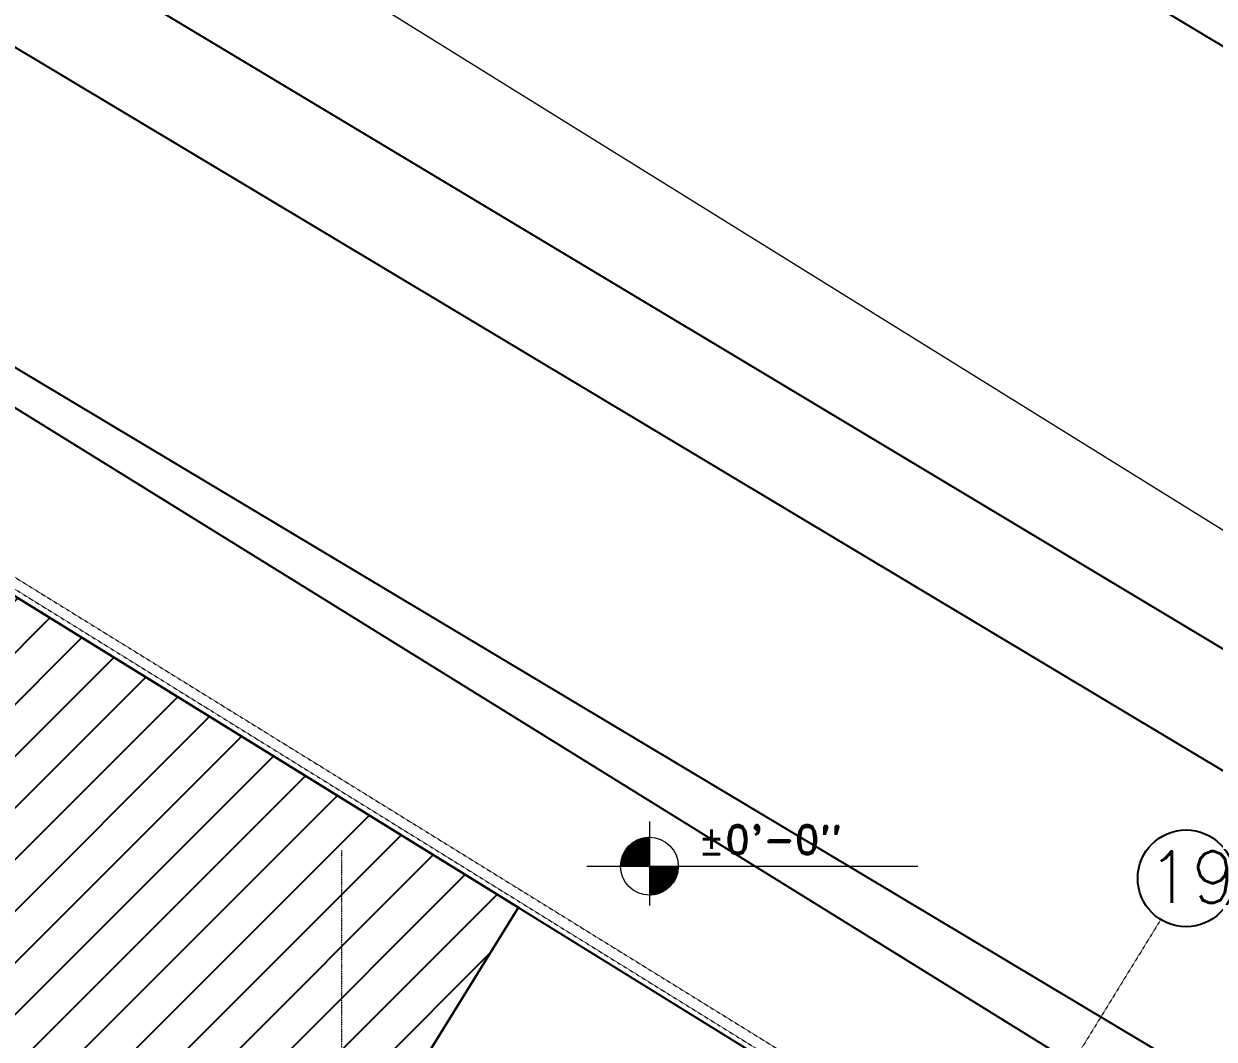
# Model space of a CAD drawing. Header units: inches. Extents: x -110725 to 51121, y 8404 to 44825.
# Drawn here: x -31697 to -31087, y 22386 to 22907 of the extents above; entities that cross this region are included whole.
import ezdxf
from ezdxf.enums import TextEntityAlignment as Align

# ---------------------------------------------------------------- set-up
doc = ezdxf.new("R2010")
doc.units = ezdxf.units.IN
doc.header["$LTSCALE"] = 0.1
doc.header["$MEASUREMENT"] = 0
doc.linetypes.add('CENTER', pattern=[2, 1.25, -0.25, 0.25, -0.25])
doc.layers.get('0').update_dxf_attribs({"color": 1, "lineweight": 0})
doc.layers.get('Defpoints').update_dxf_attribs({"lineweight": 0})
for name, color, linetype in [('building', 6, 'Continuous'), ('GFT', 4, 'Continuous'), ('GFW', 5, 'Continuous'), ('GREEN BELT', 80, 'Continuous'), ('HATCH SECTION', 252, 'Continuous'), ('PAIL', 10, 'Continuous'), ('POLE', 7, 'Continuous'), ('road', 8, 'Continuous'), ('SEAL', 7, 'Continuous')]:
    doc.layers.add(name, color=color, linetype=linetype)
for name, color, linetype, lineweight in [('CAR', 4, 'Continuous', 0), ('dim', 252, 'Continuous', 0), ('GRID', 8, 'CENTER', 0), ('TEXT', 3, 'Continuous', 0)]:
    doc.layers.add(name, color=color, linetype=linetype, lineweight=lineweight)
doc.styles.add('EHSAN', font='arial.ttf', dxfattribs={"height": 54})
doc.styles.add('MONOTXT', font='@Arial Unicode MS')
doc.styles.add('ROMAND', font='romand.shx')
doc.dimstyles.new('DIM1', dxfattribs={"dimtxt": 54, "dimasz": 6, "dimexe": 6, "dimexo": 3, "dimgap": 1, "dimtad": 0, "dimzin": 0, "dimdsep": 46, "dimlunit": 4, "dimtxsty": 'EHSAN', "dimblk": 'ARCHTICK', "dimcen": 3, "dimdle": 6, "dimclrd": 4, "dimclre": 4, "dimclrt": 6, "dimadec": 0, "dimazin": 0, "dimtfac": 1, "dimtofl": 0, "dimtmove": 1, "dimatfit": 3, "dimldrblk": 'ARCHTICK', "dimfxl": 4, "dimtolj": 1, "dimtzin": 3, "dimlwd": -1, "dimlwe": -1, "dimarcsym": 0})

# ---------------------------------------------------------------- blocks, each defined once
blk = doc.blocks.new('LP')
at = {"layer": 'POLE', "linetype": 'Continuous'}
for radius in [2.24, 1.12]:
    blk.add_circle((39544.581, 18392.869), radius, dxfattribs=at)
at = {"layer": 'SEAL', "color": 7, "linetype": 'Continuous', "lineweight": 25, "style": 'MONOTXT'}
blk.add_text('L.P', height=3.36, dxfattribs=at).set_placement((39550.056, 18394.601), align=Align.CENTER)
blk = doc.blocks.new('_ArchTick')
at = {"color": 0, "linetype": 'ByBlock', "const_width": 0.15}
blk.add_lwpolyline([(-0.5, -0.5), (0.5, 0.5)], dxfattribs=at)
blk = doc.blocks.new('*D34')
at = {"layer": 'Defpoints', "color": 0, "transparency": 16777216}
for p in [(-31746.87, 23059.65), (-31889.66, 22829.58), (-28289.23, 20595.18, 1175.74)]:
    blk.add_point(p, dxfattribs=at)
at = {"layer": 'dim', "color": 4, "transparency": 16777216}
for p, q in [((-31767.27, 23072.31), (-30060.86, 22013.32)), ((-31888.08, 22832.13), (-31743.71, 23064.75)), ((-28126.06, 20812.6), (-29832.47, 21871.59)), ((-28287.65, 20597.73), (-28143.29, 20830.35))]:
    blk.add_line(p, q, dxfattribs=at)
at = {"layer": 'dim', "color": 4, "transparency": 16777216, "xscale": 24, "yscale": 24, "zscale": 24}
for p, rotation in [((-31746.87, 23059.65), 148.1765203500402), ((-28146.45, 20825.25), 328.1765203500402)]:
    blk.add_blockref('_ArchTick', p, dxfattribs=dict(at, rotation=rotation))
at = {"layer": 'dim', "color": 6, "transparency": 16777216, "insert": (-29946.66, 21942.45), "char_height": 54, "attachment_point": 5, "rotation": 328.17652, "style": 'EHSAN'}
blk.add_mtext('\\A1;353\'-1{\\H1.000000x;\\S1/2;}"', dxfattribs=at)

msp = doc.modelspace()

# ---------------------------------------------------------------- hatches: boundary and pattern name
at = {"layer": 'HATCH SECTION'}
h = msp.add_hatch(dxfattribs=at)
h.set_pattern_fill('ANSI31', color=256, scale=150, style=0)
h.set_pattern_definition([(45, (-38924.836, -2192.962), (-13.258252, 13.258252), [])])
h.paths.add_polyline_path([(-31443.59847, 22453.28127), (-31972.16639, 22780.13719), (-32258.87908, 22313.77199), (-31529.87464, 22313.7792)])
at = {"layer": 'TEXT'}
h = msp.add_hatch(dxfattribs=at)
h.set_pattern_fill('ANSI31', color=256, scale=1.25, style=0)
h.set_pattern_definition([(45, (-24625.93806, -6754.81436), (-0.1104854346, 0.1104854346), [])])
h.paths.add_polyline_path([(-31361.54881, 22474.48335), (-31376.38259, 22474.48335), (-31376.38259, 22459.64957, 0.414213562)])
h.paths.add_polyline_path([(-31376.38259, 22489.31712, 0.414213562), (-31391.21636, 22474.48335), (-31376.38259, 22474.48335)])
h = msp.add_hatch(dxfattribs=at)
h.set_pattern_fill('ANSI31', color=256, scale=1.25, style=0)
h.set_pattern_definition([(45, (-24625.93806, -6754.81436), (-0.1104854346, 0.1104854346), [])])
h.paths.add_polyline_path([(-31361.54881, 22474.48335), (-31376.38259, 22474.48335), (-31376.38259, 22459.64957, 0.414213562)])
h.paths.add_polyline_path([(-31376.38259, 22489.31712, 0.414213562), (-31391.21636, 22474.48335), (-31376.38259, 22474.48335)])

# ---------------------------------------------------------------- linework, layer by layer
at = {"layer": 'building', "linetype": 'Continuous', "elevation": 1.07221}
msp.add_lwpolyline([(-34435.52017, 24283.46768), (-31891.15632, 22826.982), (-28289.2318, 20595.17907), (-28349.83395, 20283.36427), (-34572.37367, 20285.00184)], dxfattribs=at)
at = {"layer": 'CAR', "linetype": 'Continuous'}
msp.add_circle((-33960.35096, 21924.4645, 27.16259), 11425.94255, dxfattribs=at)
at = {"layer": 'Defpoints', "linetype": 'CENTER', "elevation": -26.09038}
msp.add_lwpolyline([(-31892.43849, 22813.94346), (-31899.78449, 22739.24077), (-28389.78604, 20564.39652), (-28304.48798, 20516.68182), (-28313.13908, 20472.16948), (-28412.37803, 20472.99967), (-32299.26148, 20476.59866)], dxfattribs=at)
at = {"layer": 'GFT'}
msp.add_circle((-31101.0391, 22468.24256, 22.91185), 24.8276, dxfattribs=at)
msp.add_circle((-31101.0391, 22468.24256, 22.91185), 24.8276, dxfattribs=at)
at = {"layer": 'GFW'}
for p, q in [((-31218.03416, 22313.7792), (-31618.16465, 22561.24313)), ((-31218.03416, 22313.7792, 1.07221), (-31618.16465, 22561.24313, 1.07221))]:
    msp.add_line(p, q, dxfattribs=at)
at = {"layer": 'GREEN BELT', "linetype": 'Continuous', "elevation": 6.55238}
msp.add_lwpolyline([(-26356.16376, 20114.87979), (-26172.20898, 20026.27814), (-26155.72011, 20014.59036), (-26159.32003, 20003.42417), (-26274.56308, 20008.92592), (-26843.79398, 20348.01523), (-39427.62699, 27910.4647)], dxfattribs=at)
at = {"layer": 'GRID'}
for p, q in [((-32109.88618, 22875.02595), (-28539.15543, 20666.6787)), ((-31534.37464, 22482.67175), (-31534.37464, 20401.46031)), ((-31534.37464, 22482.67175, 1.07221), (-31534.37464, 20401.46031, 1.07221)), ((-31114.09092, 22447.02797), (-31432.32612, 21929.54854)), ((-31114.09092, 22447.02797, 1.07221), (-31432.32612, 21929.54854, 1.07221))]:
    msp.add_line(p, q, dxfattribs=at)
at = {"layer": 'PAIL', "const_width": 1.25, "elevation": 1.07221}
msp.add_lwpolyline([(-32258.87464, 22313.7792), (-31972.15615, 22780.15385), (-31443.59847, 22453.28127), (-31529.87464, 22313.7792)], dxfattribs=at)
msp.add_lwpolyline([(-32258.87464, 22313.7792), (-31972.15615, 22780.15385), (-31443.59847, 22453.28127), (-31529.87464, 22313.7792)], dxfattribs=at)
at = {"layer": 'road', "linetype": 'Continuous'}
for points, elevation in [([(-26913.15578, 20083.63124), (-27138.79282, 20218.94372), (-38707.52827, 27162.757)], 4.40796), ([(-38738.57101, 27109.72141), (-26966.64816, 20058.33929)], 1.42961), ([(-38170.82777, 26513.70008), (-38088.52878, 26528.62687), (-37933.48875, 26477.02846), (-37731.43217, 26336.76517), (-28581.70415, 20864.22481), (-27969.98026, 20463.11896)], 3.21662)]:
    msp.add_lwpolyline(points, dxfattribs=dict(at, elevation=elevation))
at = {"layer": 'TEXT'}
for p, q in [((-31376.38259, 22497.4118), (-31376.38259, 22454.2345)), ((-31376.38259, 22497.4118, 1.07221), (-31376.38259, 22454.2345, 1.07221)), ((-31408.47434, 22474.48335), (-31238.66705, 22474.48335)), ((-31408.47434, 22474.48335, 1.07221), (-31238.66705, 22474.48335, 1.07221))]:
    msp.add_line(p, q, dxfattribs=at)
msp.add_circle((-31376.38259, 22474.48335, 1.07221), 14.83378, dxfattribs=at)
msp.add_circle((-31376.38259, 22474.48335, 1.07221), 14.83378, dxfattribs=at)

# ---------------------------------------------------------------- block references
at = {"layer": 'building', "linetype": 'Continuous', "xscale": 8.002064570160488, "yscale": 8.002064570160488, "zscale": 8.002064570160488, "rotation": 14.69136503644292}
msp.add_blockref('LP', (-299829.15295, -199711.59133, -1.31048), dxfattribs=at)

# ---------------------------------------------------------------- texts
at = {"layer": 'GFT', "insert": (-31120.81059, 22482.14458, 22.91185), "char_height": 26.4, "attachment_point": 1, "style": 'ROMAND'}
msp.add_mtext_dynamic_manual_height_columns('{\\Fsimplex|c0;19}', width=49.9852977, gutter_width=101.66862, heights=[0], dxfattribs=at)
msp.add_mtext_dynamic_manual_height_columns('{\\Fsimplex|c0;19}', width=49.9852977, gutter_width=101.66862, heights=[0], dxfattribs=at)
at = {"layer": 'TEXT', "style": 'ROMAND'}
for p in [(-31351.51016, 22480.5748), (-31351.51016, 22480.5748, 1.07221)]:
    msp.add_text('%%P0\'-0"', height=14.872098, dxfattribs=at).set_placement(p)

# ---------------------------------------------------------------- dimensions: what is measured, and where the dimension line sits
at = {"layer": 'dim'}
dim = msp.add_linear_dim(base=(-31746.87488, 23059.65468, -1174.66297), p1=(-28289.2318, 20595.17907, 1.07221), p2=(-31889.65736, 22829.58067, -1174.66297), angle=148.17652035, dimstyle='DIM1', override={"dimtxt": 36, "dimasz": 24, "dimdle": 24}, dxfattribs=at)
dim.commit()
dim.dimension.update_dxf_attribs({"geometry": '*D34', "text_midpoint": (-29946.66209, 21942.45388, -1174.66297), "dimtype": 161})

doc.saveas('drawing.dxf')
